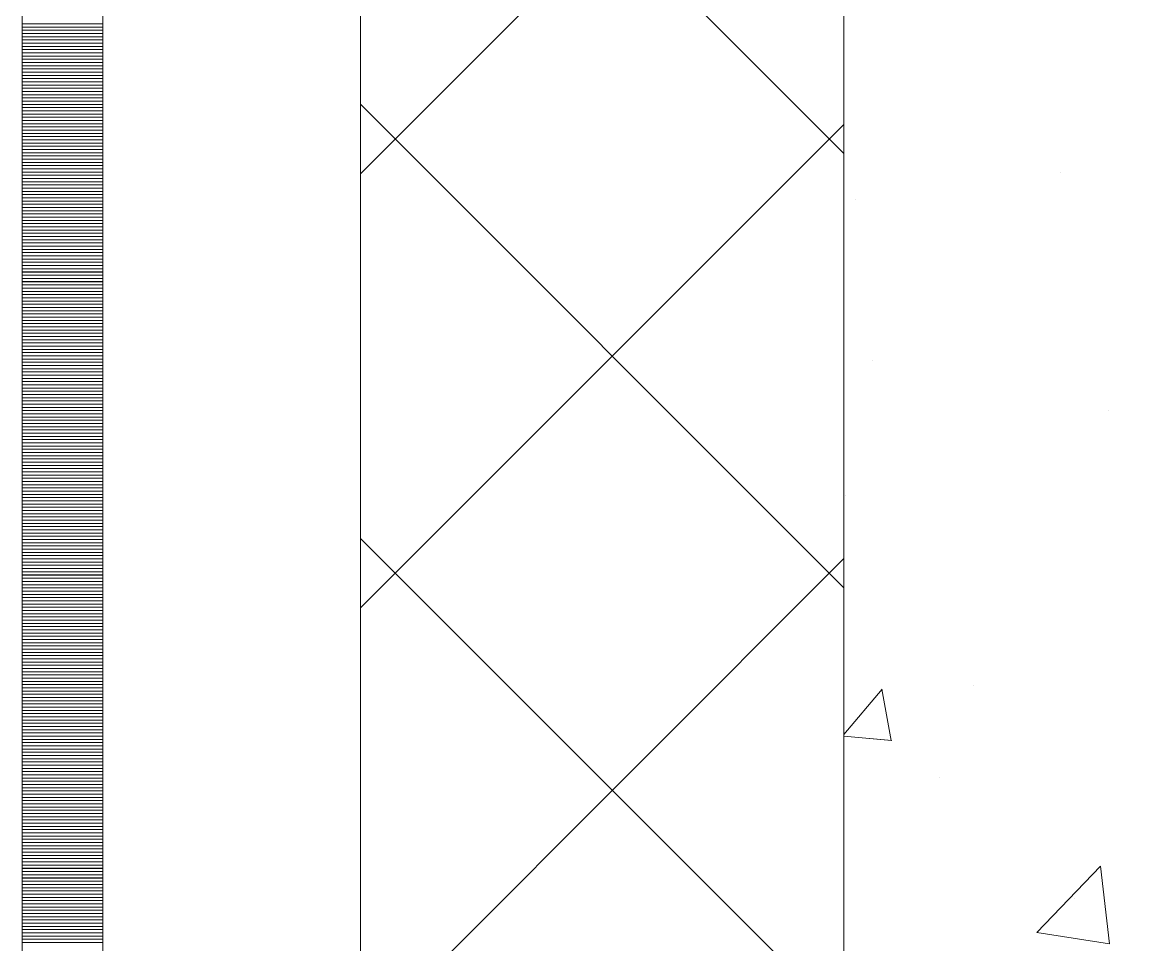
# Model space of a CAD drawing. Header units: millimetres. Extents: x 470010 to 1231400, y -134005 to 421770.
# Drawn here: x 806167.7 to 806511.7, y 175875.3 to 176161.5 of the extents above; entities that cross this region are included whole.
import ezdxf
from ezdxf.enums import TextEntityAlignment as Align

# ---------------------------------------------------------------- set-up
doc = ezdxf.new("R2010")
doc.units = ezdxf.units.MM
doc.linetypes.add('DASHED', pattern=[19.05, 12.7, -6.35])
doc.layers.get('Defpoints').update_dxf_attribs({"color": 140})
doc.layers.add('АР_Делит', color=120, linetype='Continuous', lineweight=0, plot=False)
for name, color, linetype, lineweight in [('АР_Стены ПЕНОблок', 52, 'Continuous', 20), ('АР_Тонкая', 254, 'Continuous', 5), ('АР_Утеплитель', 31, 'Continuous', 0), ('АР_Штриховка', 8, 'Continuous', 0)]:
    doc.layers.add(name, color=color, linetype=linetype, lineweight=lineweight)
doc.layers.add('РД_Оси_100', color=7, linetype='Continuous', lineweight=0, true_color=0x525252)
doc.styles.add('style1', font='ARIALN.TTF')

# ---------------------------------------------------------------- blocks, each defined once
blk = doc.blocks.new('СОШ_2200_АР_ОСИ_М100_28.05.24')
at = {"layer": 'АР_Делит', "color": 251, "linetype": 'DASHED', "true_color": 0x636466}
blk.add_lwpolyline([(114955, 135155), (114955, -355), (93595.036, -355), (93595.036, 13855), (94145, 13855), (94145, 68320), (66055, 68320), (66055, 13857.73), (83455, 13857.73), (83455, -355), (45245, -355), (45245, 13145), (44695, 13145), (44695, 26755), (45245, 26755), (45245, 68320), (20455, 68320), (20455, 26755), (27955, 26755), (27955, 13145), (-355, 13145), (-355, 100855)], dxfattribs=at)
blk = doc.blocks.new('A$C9108343f')
at = {"layer": 'АР_Стены ПЕНОблок', "color": 18, "linetype": 'Continuous', "lineweight": 20, "true_color": 0x000000}
blk.add_line((140704.09, 313879.49), (140704.09, 237679.49), dxfattribs=at)
at = {"layer": 'АР_Тонкая', "color": 18, "linetype": 'Continuous', "lineweight": 5, "true_color": 0x000000}
for p, q in [((140449.09, 313879.49), (140449.09, 237679.49)), ((140474.09, 313879.49), (140474.09, 237679.49)), ((140474.09, 237679.49), (140474.09, 313879.49)), ((140554.09, 237679.49), (140554.09, 313879.49))]:
    blk.add_line(p, q, dxfattribs=at)
at = {"layer": 'АР_Утеплитель', "color": 18, "linetype": 'Continuous', "lineweight": 0, "true_color": 0x000000}
for p, q in [((140554.09, 313879.49), (140554.09, 237679.49)), ((140704.09, 237679.49), (140704.09, 313879.49))]:
    blk.add_line(p, q, dxfattribs=at)
at = {"layer": 'АР_Штриховка', "color": 18, "linetype": 'Continuous', "lineweight": 0, "true_color": 0x000000}
for p, q in [((140704.09, 276487.01), (140554.09, 276637.01)), ((140554.09, 276480.72), (140704.09, 276630.72)), ((140449.09, 276527.24), (140474.09, 276527.24)), ((140449.09, 276526.24), (140474.09, 276526.24)), ((140449.09, 276525.24), (140474.09, 276525.24)), ((140449.09, 276524.24), (140474.09, 276524.24)), ((140449.09, 276523.24), (140474.09, 276523.24)), ((140449.09, 276522.24), (140474.09, 276522.24)), ((140449.09, 276521.24), (140474.09, 276521.24)), ((140449.09, 276520.24), (140474.09, 276520.24)), ((140449.09, 276519.24), (140474.09, 276519.24)), ((140449.09, 276518.24), (140474.09, 276518.24)), ((140449.09, 276517.24), (140474.09, 276517.24)), ((140449.09, 276516.24), (140474.09, 276516.24)), ((140449.09, 276515.24), (140474.09, 276515.24)), ((140449.09, 276514.24), (140474.09, 276514.24)), ((140449.09, 276513.24), (140474.09, 276513.24)), ((140449.09, 276512.24), (140474.09, 276512.24)), ((140449.09, 276511.24), (140474.09, 276511.24)), ((140449.09, 276510.24), (140474.09, 276510.24)), ((140449.09, 276509.24), (140474.09, 276509.24)), ((140449.09, 276508.24), (140474.09, 276508.24)), ((140449.09, 276507.24), (140474.09, 276507.24)), ((140449.09, 276506.24), (140474.09, 276506.24)), ((140449.09, 276505.24), (140474.09, 276505.24)), ((140449.09, 276504.24), (140474.09, 276504.24)), ((140449.09, 276503.24), (140474.09, 276503.24)), ((140449.09, 276502.24), (140474.09, 276502.24)), ((140449.09, 276501.24), (140474.09, 276501.24)), ((140704.09, 276352.31), (140554.09, 276502.31)), ((140449.09, 276500.24), (140474.09, 276500.24)), ((140449.09, 276499.24), (140474.09, 276499.24)), ((140449.09, 276498.24), (140474.09, 276498.24)), ((140449.09, 276497.24), (140474.09, 276497.24)), ((140449.09, 276496.24), (140474.09, 276496.24)), ((140449.09, 276495.24), (140474.09, 276495.24)), ((140449.09, 276494.24), (140474.09, 276494.24)), ((140554.09, 276346.02), (140704.09, 276496.02)), ((140449.09, 276493.24), (140474.09, 276493.24)), ((140449.09, 276492.24), (140474.09, 276492.24)), ((140449.09, 276491.24), (140474.09, 276491.24)), ((140449.09, 276490.24), (140474.09, 276490.24)), ((140449.09, 276489.24), (140474.09, 276489.24)), ((140449.09, 276488.24), (140474.09, 276488.24)), ((140449.09, 276487.24), (140474.09, 276487.24)), ((140449.09, 276486.24), (140474.09, 276486.24)), ((140449.09, 276485.24), (140474.09, 276485.24)), ((140449.09, 276484.24), (140474.09, 276484.24)), ((140449.09, 276483.24), (140474.09, 276483.24)), ((140449.09, 276482.24), (140474.09, 276482.24)), ((140449.09, 276481.24), (140474.09, 276481.24)), ((140449.09, 276480.24), (140474.09, 276480.24)), ((140771.24, 276481.12), (140771.24, 276481.12)), ((140449.09, 276479.24), (140474.09, 276479.24)), ((140449.09, 276478.24), (140474.09, 276478.24)), ((140449.09, 276477.24), (140474.09, 276477.24)), ((140449.09, 276476.24), (140474.09, 276476.24)), ((140449.09, 276475.24), (140474.09, 276475.24)), ((140449.09, 276474.24), (140474.09, 276474.24)), ((140449.09, 276473.24), (140474.09, 276473.24)), ((140449.09, 276472.24), (140474.09, 276472.24)), ((140449.09, 276471.24), (140474.09, 276471.24)), ((140449.09, 276470.24), (140474.09, 276470.24)), ((140707.65, 276472.75), (140707.65, 276472.75)), ((140449.09, 276469.24), (140474.09, 276469.24)), ((140449.09, 276468.24), (140474.09, 276468.24)), ((140449.09, 276467.24), (140474.09, 276467.24)), ((140449.09, 276466.24), (140474.09, 276466.24)), ((140449.09, 276465.24), (140474.09, 276465.24)), ((140449.09, 276464.24), (140474.09, 276464.24)), ((140449.09, 276463.24), (140474.09, 276463.24)), ((140449.09, 276462.24), (140474.09, 276462.24)), ((140449.09, 276461.24), (140474.09, 276461.24)), ((140449.09, 276460.24), (140474.09, 276460.24)), ((140449.09, 276459.24), (140474.09, 276459.24)), ((140449.09, 276458.24), (140474.09, 276458.24)), ((140449.09, 276457.24), (140474.09, 276457.24)), ((140449.09, 276456.24), (140474.09, 276456.24)), ((140449.09, 276455.24), (140474.09, 276455.24)), ((140449.09, 276454.24), (140474.09, 276454.24)), ((140449.09, 276453.24), (140474.09, 276453.24)), ((140449.09, 276452.24), (140474.09, 276452.24)), ((140449.09, 276451.24), (140474.09, 276451.24)), ((140449.09, 276450.24), (140474.09, 276450.24)), ((140449.09, 276449.24), (140474.09, 276449.24)), ((140449.09, 276448.24), (140474.09, 276448.24)), ((140449.09, 276447.24), (140474.09, 276447.24)), ((140449.09, 276446.24), (140474.09, 276446.24)), ((140449.09, 276445.24), (140474.09, 276445.24)), ((140449.09, 276444.24), (140474.09, 276444.24)), ((140449.09, 276443.24), (140474.09, 276443.24)), ((140449.09, 276442.24), (140474.09, 276442.24)), ((140449.09, 276441.24), (140474.09, 276441.24)), ((140449.09, 276440.24), (140474.09, 276440.24)), ((140449.09, 276439.24), (140474.09, 276439.24)), ((140449.09, 276438.24), (140474.09, 276438.24)), ((140449.09, 276437.24), (140474.09, 276437.24)), ((140449.09, 276436.24), (140474.09, 276436.24)), ((140449.09, 276435.24), (140474.09, 276435.24)), ((140449.09, 276434.24), (140474.09, 276434.24)), ((140449.09, 276433.24), (140474.09, 276433.24)), ((140449.09, 276432.24), (140474.09, 276432.24)), ((140449.09, 276431.24), (140474.09, 276431.24)), ((140449.09, 276430.24), (140474.09, 276430.24)), ((140449.09, 276429.24), (140474.09, 276429.24)), ((140449.09, 276428.24), (140474.09, 276428.24)), ((140449.09, 276427.24), (140474.09, 276427.24)), ((140449.09, 276426.24), (140474.09, 276426.24)), ((140449.09, 276425.24), (140474.09, 276425.24)), ((140449.09, 276424.24), (140474.09, 276424.24)), ((140449.09, 276423.24), (140474.09, 276423.24)), ((140449.09, 276422.24), (140474.09, 276422.24)), ((140712.92, 276422.76), (140712.92, 276422.76)), ((140449.09, 276421.24), (140474.09, 276421.24)), ((140449.09, 276420.24), (140474.09, 276420.24)), ((140449.09, 276419.24), (140474.09, 276419.24)), ((140449.09, 276418.24), (140474.09, 276418.24)), ((140449.09, 276417.24), (140474.09, 276417.24)), ((140449.09, 276416.24), (140474.09, 276416.24)), ((140449.09, 276415.24), (140474.09, 276415.24)), ((140449.09, 276414.24), (140474.09, 276414.24)), ((140449.09, 276413.24), (140474.09, 276413.24)), ((140449.09, 276412.24), (140474.09, 276412.24)), ((140449.09, 276411.24), (140474.09, 276411.24)), ((140449.09, 276410.24), (140474.09, 276410.24)), ((140449.09, 276409.24), (140474.09, 276409.24)), ((140449.09, 276408.24), (140474.09, 276408.24)), ((140449.09, 276407.24), (140474.09, 276407.24)), ((140449.09, 276406.24), (140474.09, 276406.24)), ((140449.09, 276405.24), (140474.09, 276405.24)), ((140449.09, 276404.24), (140474.09, 276404.24)), ((140786.2, 276407.36), (140786.2, 276407.36)), ((140449.09, 276403.24), (140474.09, 276403.24)), ((140449.09, 276402.24), (140474.09, 276402.24)), ((140449.09, 276401.24), (140474.09, 276401.24)), ((140449.09, 276400.24), (140474.09, 276400.24)), ((140449.09, 276399.24), (140474.09, 276399.24)), ((140449.09, 276398.24), (140474.09, 276398.24)), ((140449.09, 276397.24), (140474.09, 276397.24)), ((140449.09, 276396.24), (140474.09, 276396.24)), ((140449.09, 276395.24), (140474.09, 276395.24)), ((140449.09, 276394.24), (140474.09, 276394.24)), ((140449.09, 276393.24), (140474.09, 276393.24)), ((140449.09, 276392.24), (140474.09, 276392.24)), ((140449.09, 276391.24), (140474.09, 276391.24)), ((140449.09, 276390.24), (140474.09, 276390.24)), ((140449.09, 276389.24), (140474.09, 276389.24)), ((140449.09, 276388.24), (140474.09, 276388.24)), ((140449.09, 276387.24), (140474.09, 276387.24)), ((140449.09, 276386.24), (140474.09, 276386.24)), ((140449.09, 276385.24), (140474.09, 276385.24)), ((140449.09, 276384.24), (140474.09, 276384.24)), ((140449.09, 276383.24), (140474.09, 276383.24)), ((140449.09, 276382.24), (140474.09, 276382.24)), ((140449.09, 276381.24), (140474.09, 276381.24)), ((140449.09, 276380.24), (140474.09, 276380.24)), ((140704.42, 276380.94), (140704.42, 276380.94)), ((140449.09, 276379.24), (140474.09, 276379.24)), ((140449.09, 276378.24), (140474.09, 276378.24)), ((140449.09, 276377.24), (140474.09, 276377.24)), ((140449.09, 276376.24), (140474.09, 276376.24)), ((140449.09, 276375.24), (140474.09, 276375.24)), ((140449.09, 276374.24), (140474.09, 276374.24)), ((140449.09, 276373.24), (140474.09, 276373.24)), ((140449.09, 276372.24), (140474.09, 276372.24)), ((140449.09, 276371.24), (140474.09, 276371.24)), ((140449.09, 276370.24), (140474.09, 276370.24)), ((140449.09, 276369.24), (140474.09, 276369.24)), ((140449.09, 276368.24), (140474.09, 276368.24)), ((140449.09, 276367.24), (140474.09, 276367.24)), ((140704.09, 276217.6), (140554.09, 276367.6)), ((140449.09, 276366.24), (140474.09, 276366.24)), ((140449.09, 276365.24), (140474.09, 276365.24)), ((140449.09, 276364.24), (140474.09, 276364.24)), ((140449.09, 276363.24), (140474.09, 276363.24)), ((140449.09, 276362.24), (140474.09, 276362.24)), ((140449.09, 276361.24), (140474.09, 276361.24)), ((140449.09, 276360.24), (140474.09, 276360.24)), ((140554.09, 276211.32), (140704.09, 276361.32)), ((140449.09, 276359.24), (140474.09, 276359.24)), ((140449.09, 276358.24), (140474.09, 276358.24)), ((140449.09, 276357.24), (140474.09, 276357.24)), ((140449.09, 276356.24), (140474.09, 276356.24)), ((140449.09, 276355.24), (140474.09, 276355.24)), ((140449.09, 276354.24), (140474.09, 276354.24)), ((140449.09, 276353.24), (140474.09, 276353.24)), ((140449.09, 276352.24), (140474.09, 276352.24)), ((140449.09, 276351.24), (140474.09, 276351.24)), ((140449.09, 276350.24), (140474.09, 276350.24)), ((140449.09, 276349.24), (140474.09, 276349.24)), ((140449.09, 276348.24), (140474.09, 276348.24)), ((140449.09, 276347.24), (140474.09, 276347.24)), ((140449.09, 276346.24), (140474.09, 276346.24)), ((140449.09, 276345.24), (140474.09, 276345.24)), ((140449.09, 276344.24), (140474.09, 276344.24)), ((140449.09, 276343.24), (140474.09, 276343.24)), ((140449.09, 276342.24), (140474.09, 276342.24)), ((140449.09, 276341.24), (140474.09, 276341.24)), ((140449.09, 276340.24), (140474.09, 276340.24)), ((140449.09, 276339.24), (140474.09, 276339.24)), ((140449.09, 276338.24), (140474.09, 276338.24)), ((140449.09, 276337.24), (140474.09, 276337.24)), ((140449.09, 276336.24), (140474.09, 276336.24)), ((140449.09, 276335.24), (140474.09, 276335.24)), ((140449.09, 276334.24), (140474.09, 276334.24)), ((140449.09, 276333.24), (140474.09, 276333.24)), ((140449.09, 276332.24), (140474.09, 276332.24)), ((140449.09, 276331.24), (140474.09, 276331.24)), ((140449.09, 276330.24), (140474.09, 276330.24)), ((140449.09, 276329.24), (140474.09, 276329.24)), ((140449.09, 276328.24), (140474.09, 276328.24)), ((140449.09, 276327.24), (140474.09, 276327.24)), ((140449.09, 276326.24), (140474.09, 276326.24)), ((140449.09, 276325.24), (140474.09, 276325.24)), ((140449.09, 276324.24), (140474.09, 276324.24)), ((140449.09, 276323.24), (140474.09, 276323.24)), ((140449.09, 276322.24), (140474.09, 276322.24)), ((140744.42, 276322.04), (140744.42, 276322.04)), ((140449.09, 276321.24), (140474.09, 276321.24)), ((140449.09, 276320.24), (140474.09, 276320.24)), ((140449.09, 276319.24), (140474.09, 276319.24)), ((140449.09, 276318.24), (140474.09, 276318.24)), ((140704.09, 276306.71), (140715.96, 276320.85)), ((140718.73, 276304.89), (140715.8, 276320.81)), ((140449.09, 276317.24), (140474.09, 276317.24)), ((140449.09, 276316.24), (140474.09, 276316.24)), ((140449.09, 276315.24), (140474.09, 276315.24)), ((140449.09, 276314.24), (140474.09, 276314.24)), ((140449.09, 276313.24), (140474.09, 276313.24)), ((140449.09, 276312.24), (140474.09, 276312.24)), ((140449.09, 276311.24), (140474.09, 276311.24)), ((140449.09, 276310.24), (140474.09, 276310.24)), ((140449.09, 276309.24), (140474.09, 276309.24)), ((140449.09, 276308.24), (140474.09, 276308.24)), ((140449.09, 276307.24), (140474.09, 276307.24)), ((140449.09, 276306.24), (140474.09, 276306.24)), ((140449.09, 276305.24), (140474.09, 276305.24)), ((140704.09, 276306.21), (140718.89, 276304.92)), ((140449.09, 276304.24), (140474.09, 276304.24)), ((140449.09, 276303.24), (140474.09, 276303.24)), ((140449.09, 276302.24), (140474.09, 276302.24)), ((140449.09, 276301.24), (140474.09, 276301.24)), ((140449.09, 276300.24), (140474.09, 276300.24)), ((140449.09, 276299.24), (140474.09, 276299.24)), ((140449.09, 276298.24), (140474.09, 276298.24)), ((140449.09, 276297.24), (140474.09, 276297.24)), ((140449.09, 276296.24), (140474.09, 276296.24)), ((140449.09, 276295.24), (140474.09, 276295.24)), ((140449.09, 276294.24), (140474.09, 276294.24)), ((140449.09, 276293.24), (140474.09, 276293.24)), ((140449.09, 276292.24), (140474.09, 276292.24)), ((140449.09, 276291.24), (140474.09, 276291.24)), ((140733.8, 276293.42), (140733.8, 276293.42)), ((140449.09, 276290.24), (140474.09, 276290.24)), ((140449.09, 276289.24), (140474.09, 276289.24)), ((140449.09, 276288.24), (140474.09, 276288.24)), ((140449.09, 276287.24), (140474.09, 276287.24)), ((140449.09, 276286.24), (140474.09, 276286.24)), ((140449.09, 276285.24), (140474.09, 276285.24)), ((140449.09, 276284.24), (140474.09, 276284.24)), ((140449.09, 276283.24), (140474.09, 276283.24)), ((140449.09, 276282.24), (140474.09, 276282.24)), ((140449.09, 276281.24), (140474.09, 276281.24)), ((140449.09, 276280.24), (140474.09, 276280.24)), ((140449.09, 276279.24), (140474.09, 276279.24)), ((140449.09, 276278.24), (140474.09, 276278.24)), ((140449.09, 276277.24), (140474.09, 276277.24)), ((140449.09, 276276.24), (140474.09, 276276.24)), ((140449.09, 276275.24), (140474.09, 276275.24)), ((140449.09, 276274.24), (140474.09, 276274.24)), ((140449.09, 276273.24), (140474.09, 276273.24)), ((140449.09, 276272.24), (140474.09, 276272.24)), ((140449.09, 276271.24), (140474.09, 276271.24)), ((140449.09, 276270.24), (140474.09, 276270.24)), ((140449.09, 276269.24), (140474.09, 276269.24)), ((140449.09, 276268.24), (140474.09, 276268.24)), ((140449.09, 276267.24), (140474.09, 276267.24)), ((140449.09, 276266.24), (140474.09, 276266.24)), ((140449.09, 276265.24), (140474.09, 276265.24)), ((140449.09, 276264.24), (140474.09, 276264.24)), ((140449.09, 276263.24), (140474.09, 276263.24)), ((140763.95, 276245.29), (140783.73, 276265.91)), ((140786.51, 276241.78), (140783.71, 276265.9)), ((140449.09, 276262.24), (140474.09, 276262.24)), ((140449.09, 276261.24), (140474.09, 276261.24)), ((140449.09, 276260.24), (140474.09, 276260.24)), ((140449.09, 276259.24), (140474.09, 276259.24)), ((140449.09, 276258.24), (140474.09, 276258.24)), ((140449.09, 276257.24), (140474.09, 276257.24)), ((140449.09, 276256.24), (140474.09, 276256.24)), ((140449.09, 276255.24), (140474.09, 276255.24)), ((140449.09, 276254.24), (140474.09, 276254.24)), ((140449.09, 276253.24), (140474.09, 276253.24)), ((140775.71, 276255.81), (140775.71, 276255.81)), ((140449.09, 276252.24), (140474.09, 276252.24)), ((140449.09, 276251.24), (140474.09, 276251.24)), ((140449.09, 276250.24), (140474.09, 276250.24)), ((140449.09, 276249.24), (140474.09, 276249.24)), ((140449.09, 276248.24), (140474.09, 276248.24)), ((140449.09, 276247.24), (140474.09, 276247.24)), ((140449.09, 276246.24), (140474.09, 276246.24)), ((140449.09, 276245.24), (140474.09, 276245.24)), ((140449.09, 276244.24), (140474.09, 276244.24)), ((140449.09, 276243.24), (140474.09, 276243.24)), ((140763.93, 276245.32), (140786.52, 276241.82)), ((140449.09, 276242.24), (140474.09, 276242.24))]:
    blk.add_line(p, q, dxfattribs=at)
at = {"layer": 'РД_Оси_100'}
blk.add_blockref('СОШ_2200_АР_ОСИ_М100_28.05.24', (140804.09, 223079.49), dxfattribs=at)
at = {"layer": 'Defpoints', "color": 18, "true_color": 0x000000, "style": 'style1'}
for p in [(143949.34, 316089.12), (143974.98, 281639.5), (143890.4, 273244.71), (143839.99, 264276.81), (143967.75, 254892.38), (12251.96, 104178.14), (12382.58, 96023.14)]:
    blk.add_attdef('АР-ПОМЕЩЕНИЕ:НАИМЕНОВАНИЕ', text='', height=100, dxfattribs=at).set_placement(p, align=Align.MIDDLE)
at = {"layer": 'Defpoints', "color": 18, "true_color": 0x000000, "style": 'style1', "flags": 8}
for p in [(143951.3, 279099.09), (143848.34, 269251.11), (143875.33, 260094.25), (144049.74, 250824.7), (163419.28, 238153.36), (155897.46, 237965.97), (183037.2, 237965.97), (143342.94, 237876.19)]:
    blk.add_attdef('АР-ПОМЕЩЕНИЕ:НАИМЕНОВАНИЕ', text='', height=100, dxfattribs=at).set_placement(p, align=Align.MIDDLE)

msp = doc.modelspace()

# ---------------------------------------------------------------- linework, layer by layer
at = {"layer": 'АР_Стены ПЕНОблок', "color": 18, "linetype": 'Continuous', "lineweight": 20, "true_color": 0x000000}
msp.add_line((806422.706, 213513.251), (806422.706, 137313.251), dxfattribs=at)
at = {"layer": 'АР_Тонкая', "color": 18, "linetype": 'Continuous', "lineweight": 5, "true_color": 0x000000}
for p, q in [((806167.706, 213513.251), (806167.706, 137313.251)), ((806192.706, 213513.251), (806192.706, 137313.251)), ((806192.706, 137313.251), (806192.706, 213513.251)), ((806272.706, 137313.251), (806272.706, 213513.251))]:
    msp.add_line(p, q, dxfattribs=at)
at = {"layer": 'АР_Утеплитель', "color": 18, "linetype": 'Continuous', "lineweight": 0, "true_color": 0x000000}
for p, q in [((806272.706, 213513.251), (806272.706, 137313.251)), ((806422.706, 137313.251), (806422.706, 213513.251))]:
    msp.add_line(p, q, dxfattribs=at)
at = {"layer": 'АР_Штриховка', "color": 18, "linetype": 'Continuous', "lineweight": 0, "true_color": 0x000000}
for p, q in [((806422.706, 176120.769), (806272.706, 176270.769)), ((806272.706, 176114.482), (806422.706, 176264.482)), ((806167.706, 176161), (806192.706, 176161)), ((806167.706, 176160), (806192.706, 176160)), ((806167.706, 176159), (806192.706, 176159)), ((806167.706, 176158), (806192.706, 176158)), ((806167.706, 176157), (806192.706, 176157)), ((806167.706, 176156), (806192.706, 176156)), ((806167.706, 176155), (806192.706, 176155)), ((806167.706, 176154), (806192.706, 176154)), ((806167.706, 176153), (806192.706, 176153)), ((806167.706, 176152), (806192.706, 176152)), ((806167.706, 176151), (806192.706, 176151)), ((806167.706, 176150), (806192.706, 176150)), ((806167.706, 176149), (806192.706, 176149)), ((806167.706, 176148), (806192.706, 176148)), ((806167.706, 176147), (806192.706, 176147)), ((806167.706, 176146), (806192.706, 176146)), ((806167.706, 176145), (806192.706, 176145)), ((806167.706, 176144), (806192.706, 176144)), ((806167.706, 176143), (806192.706, 176143)), ((806167.706, 176142), (806192.706, 176142)), ((806167.706, 176141), (806192.706, 176141)), ((806167.706, 176140), (806192.706, 176140)), ((806167.706, 176139), (806192.706, 176139)), ((806167.706, 176138), (806192.706, 176138)), ((806167.706, 176137), (806192.706, 176137)), ((806167.706, 176136), (806192.706, 176136)), ((806422.706, 175986.065), (806272.706, 176136.065)), ((806167.706, 176135), (806192.706, 176135)), ((806167.706, 176134), (806192.706, 176134)), ((806167.706, 176133), (806192.706, 176133)), ((806167.706, 176132), (806192.706, 176132)), ((806167.706, 176131), (806192.706, 176131)), ((806167.706, 176130), (806192.706, 176130)), ((806272.706, 175979.778), (806422.706, 176129.778)), ((806167.706, 176129), (806192.706, 176129)), ((806167.706, 176128), (806192.706, 176128)), ((806167.706, 176127), (806192.706, 176127)), ((806167.706, 176126), (806192.706, 176126)), ((806167.706, 176125), (806192.706, 176125)), ((806167.706, 176124), (806192.706, 176124)), ((806167.706, 176123), (806192.706, 176123)), ((806167.706, 176122), (806192.706, 176122)), ((806167.706, 176121), (806192.706, 176121)), ((806167.706, 176120), (806192.706, 176120)), ((806167.706, 176119), (806192.706, 176119)), ((806167.706, 176118), (806192.706, 176118)), ((806167.706, 176117), (806192.706, 176117)), ((806167.706, 176116), (806192.706, 176116)), ((806167.706, 176115), (806192.706, 176115)), ((806167.706, 176114), (806192.706, 176114)), ((806167.706, 176113), (806192.706, 176113)), ((806167.706, 176112), (806192.706, 176112)), ((806167.706, 176111), (806192.706, 176111)), ((806167.706, 176110), (806192.706, 176110)), ((806167.706, 176109), (806192.706, 176109)), ((806167.706, 176108), (806192.706, 176108)), ((806167.706, 176107), (806192.706, 176107)), ((806167.706, 176106), (806192.706, 176106)), ((806167.706, 176105), (806192.706, 176105)), ((806167.706, 176104), (806192.706, 176104)), ((806167.706, 176103), (806192.706, 176103)), ((806167.706, 176102), (806192.706, 176102)), ((806167.706, 176101), (806192.706, 176101)), ((806167.706, 176100), (806192.706, 176100)), ((806167.706, 176099), (806192.706, 176099)), ((806167.706, 176098), (806192.706, 176098)), ((806167.706, 176097), (806192.706, 176097)), ((806167.706, 176096), (806192.706, 176096)), ((806167.706, 176095), (806192.706, 176095)), ((806167.706, 176094), (806192.706, 176094)), ((806167.706, 176093), (806192.706, 176093)), ((806167.706, 176092), (806192.706, 176092)), ((806167.706, 176091), (806192.706, 176091)), ((806167.706, 176090), (806192.706, 176090)), ((806167.706, 176089), (806192.706, 176089)), ((806167.706, 176088), (806192.706, 176088)), ((806167.706, 176087), (806192.706, 176087)), ((806167.706, 176086), (806192.706, 176086)), ((806167.706, 176085), (806192.706, 176085)), ((806167.706, 176084), (806192.706, 176084)), ((806167.706, 176083), (806192.706, 176083)), ((806167.706, 176082), (806192.706, 176082)), ((806167.706, 176081), (806192.706, 176081)), ((806167.706, 176080), (806192.706, 176080)), ((806167.706, 176079), (806192.706, 176079)), ((806167.706, 176078), (806192.706, 176078)), ((806167.706, 176077), (806192.706, 176077)), ((806167.706, 176076), (806192.706, 176076)), ((806167.706, 176075), (806192.706, 176075)), ((806167.706, 176074), (806192.706, 176074)), ((806167.706, 176073), (806192.706, 176073)), ((806167.706, 176072), (806192.706, 176072)), ((806167.706, 176071), (806192.706, 176071)), ((806167.706, 176070), (806192.706, 176070)), ((806167.706, 176069), (806192.706, 176069)), ((806167.706, 176068), (806192.706, 176068)), ((806167.706, 176067), (806192.706, 176067)), ((806167.706, 176066), (806192.706, 176066)), ((806167.706, 176065), (806192.706, 176065)), ((806167.706, 176064), (806192.706, 176064)), ((806167.706, 176063), (806192.706, 176063)), ((806167.706, 176062), (806192.706, 176062)), ((806167.706, 176061), (806192.706, 176061)), ((806167.706, 176060), (806192.706, 176060)), ((806167.706, 176059), (806192.706, 176059)), ((806167.706, 176058), (806192.706, 176058)), ((806167.706, 176057), (806192.706, 176057)), ((806167.706, 176056), (806192.706, 176056)), ((806167.706, 176055), (806192.706, 176055)), ((806167.706, 176054), (806192.706, 176054)), ((806167.706, 176053), (806192.706, 176053)), ((806167.706, 176052), (806192.706, 176052)), ((806167.706, 176051), (806192.706, 176051)), ((806167.706, 176050), (806192.706, 176050)), ((806167.706, 176049), (806192.706, 176049)), ((806167.706, 176048), (806192.706, 176048)), ((806167.706, 176047), (806192.706, 176047)), ((806167.706, 176046), (806192.706, 176046)), ((806167.706, 176045), (806192.706, 176045)), ((806167.706, 176044), (806192.706, 176044)), ((806167.706, 176043), (806192.706, 176043)), ((806167.706, 176042), (806192.706, 176042)), ((806167.706, 176041), (806192.706, 176041)), ((806167.706, 176040), (806192.706, 176040)), ((806167.706, 176039), (806192.706, 176039)), ((806167.706, 176038), (806192.706, 176038)), ((806167.706, 176037), (806192.706, 176037)), ((806167.706, 176036), (806192.706, 176036)), ((806167.706, 176035), (806192.706, 176035)), ((806167.706, 176034), (806192.706, 176034)), ((806167.706, 176033), (806192.706, 176033)), ((806167.706, 176032), (806192.706, 176032)), ((806167.706, 176031), (806192.706, 176031)), ((806167.706, 176030), (806192.706, 176030)), ((806167.706, 176029), (806192.706, 176029)), ((806167.706, 176028), (806192.706, 176028)), ((806167.706, 176027), (806192.706, 176027)), ((806167.706, 176026), (806192.706, 176026)), ((806167.706, 176025), (806192.706, 176025)), ((806167.706, 176024), (806192.706, 176024)), ((806167.706, 176023), (806192.706, 176023)), ((806167.706, 176022), (806192.706, 176022)), ((806167.706, 176021), (806192.706, 176021)), ((806167.706, 176020), (806192.706, 176020)), ((806167.706, 176019), (806192.706, 176019)), ((806167.706, 176018), (806192.706, 176018)), ((806167.706, 176017), (806192.706, 176017)), ((806167.706, 176016), (806192.706, 176016)), ((806167.706, 176015), (806192.706, 176015)), ((806167.706, 176014), (806192.706, 176014)), ((806167.706, 176013), (806192.706, 176013)), ((806167.706, 176012), (806192.706, 176012)), ((806167.706, 176011), (806192.706, 176011)), ((806167.706, 176010), (806192.706, 176010)), ((806167.706, 176009), (806192.706, 176009)), ((806167.706, 176008), (806192.706, 176008)), ((806167.706, 176007), (806192.706, 176007)), ((806167.706, 176006), (806192.706, 176006)), ((806167.706, 176005), (806192.706, 176005)), ((806167.706, 176004), (806192.706, 176004)), ((806167.706, 176003), (806192.706, 176003)), ((806167.706, 176002), (806192.706, 176002)), ((806167.706, 176001), (806192.706, 176001)), ((806167.706, 176000), (806192.706, 176000)), ((806167.706, 175999), (806192.706, 175999)), ((806422.706, 175851.361), (806272.706, 176001.361)), ((806167.706, 175998), (806192.706, 175998)), ((806167.706, 175997), (806192.706, 175997)), ((806167.706, 175996), (806192.706, 175996)), ((806167.706, 175995), (806192.706, 175995)), ((806272.706, 175845.074), (806422.706, 175995.074)), ((806167.706, 175994), (806192.706, 175994)), ((806167.706, 175993), (806192.706, 175993)), ((806167.706, 175992), (806192.706, 175992)), ((806167.706, 175991), (806192.706, 175991)), ((806167.706, 175990), (806192.706, 175990)), ((806167.706, 175989), (806192.706, 175989)), ((806167.706, 175988), (806192.706, 175988)), ((806167.706, 175987), (806192.706, 175987)), ((806167.706, 175986), (806192.706, 175986)), ((806167.706, 175985), (806192.706, 175985)), ((806167.706, 175984), (806192.706, 175984)), ((806167.706, 175983), (806192.706, 175983)), ((806167.706, 175982), (806192.706, 175982)), ((806167.706, 175981), (806192.706, 175981)), ((806167.706, 175980), (806192.706, 175980)), ((806167.706, 175979), (806192.706, 175979)), ((806167.706, 175978), (806192.706, 175978)), ((806167.706, 175977), (806192.706, 175977)), ((806167.706, 175976), (806192.706, 175976)), ((806167.706, 175975), (806192.706, 175975)), ((806167.706, 175974), (806192.706, 175974)), ((806167.706, 175973), (806192.706, 175973)), ((806167.706, 175972), (806192.706, 175972)), ((806167.706, 175971), (806192.706, 175971)), ((806167.706, 175970), (806192.706, 175970)), ((806167.706, 175969), (806192.706, 175969)), ((806167.706, 175968), (806192.706, 175968)), ((806167.706, 175967), (806192.706, 175967)), ((806167.706, 175966), (806192.706, 175966)), ((806167.706, 175965), (806192.706, 175965)), ((806167.706, 175964), (806192.706, 175964)), ((806167.706, 175963), (806192.706, 175963)), ((806167.706, 175962), (806192.706, 175962)), ((806167.706, 175961), (806192.706, 175961)), ((806167.706, 175960), (806192.706, 175960)), ((806167.706, 175959), (806192.706, 175959)), ((806167.706, 175958), (806192.706, 175958)), ((806167.706, 175957), (806192.706, 175957)), ((806167.706, 175956), (806192.706, 175956)), ((806167.706, 175955), (806192.706, 175955)), ((806167.706, 175954), (806192.706, 175954)), ((806422.706, 175940.469), (806434.57, 175954.608)), ((806437.345, 175938.646), (806434.409, 175954.568)), ((806167.706, 175953), (806192.706, 175953)), ((806167.706, 175952), (806192.706, 175952)), ((806167.706, 175951), (806192.706, 175951)), ((806167.706, 175950), (806192.706, 175950)), ((806167.706, 175949), (806192.706, 175949)), ((806167.706, 175948), (806192.706, 175948)), ((806167.706, 175947), (806192.706, 175947)), ((806167.706, 175946), (806192.706, 175946)), ((806167.706, 175945), (806192.706, 175945)), ((806167.706, 175944), (806192.706, 175944)), ((806167.706, 175943), (806192.706, 175943)), ((806167.706, 175942), (806192.706, 175942)), ((806167.706, 175941), (806192.706, 175941)), ((806167.706, 175940), (806192.706, 175940)), ((806422.706, 175939.971), (806437.506, 175938.676)), ((806167.706, 175939), (806192.706, 175939)), ((806167.706, 175938), (806192.706, 175938)), ((806167.706, 175937), (806192.706, 175937)), ((806167.706, 175936), (806192.706, 175936)), ((806167.706, 175935), (806192.706, 175935)), ((806167.706, 175934), (806192.706, 175934)), ((806167.706, 175933), (806192.706, 175933)), ((806167.706, 175932), (806192.706, 175932)), ((806167.706, 175931), (806192.706, 175931)), ((806167.706, 175930), (806192.706, 175930)), ((806167.706, 175929), (806192.706, 175929)), ((806167.706, 175928), (806192.706, 175928)), ((806167.706, 175927), (806192.706, 175927)), ((806167.706, 175926), (806192.706, 175926)), ((806167.706, 175925), (806192.706, 175925)), ((806167.706, 175924), (806192.706, 175924)), ((806167.706, 175923), (806192.706, 175923)), ((806167.706, 175922), (806192.706, 175922)), ((806167.706, 175921), (806192.706, 175921)), ((806167.706, 175920), (806192.706, 175920)), ((806167.706, 175919), (806192.706, 175919)), ((806167.706, 175918), (806192.706, 175918)), ((806167.706, 175917), (806192.706, 175917)), ((806167.706, 175916), (806192.706, 175916)), ((806167.706, 175915), (806192.706, 175915)), ((806167.706, 175914), (806192.706, 175914)), ((806167.706, 175913), (806192.706, 175913)), ((806167.706, 175912), (806192.706, 175912)), ((806167.706, 175911), (806192.706, 175911)), ((806167.706, 175910), (806192.706, 175910)), ((806167.706, 175909), (806192.706, 175909)), ((806167.706, 175908), (806192.706, 175908)), ((806167.706, 175907), (806192.706, 175907)), ((806167.706, 175906), (806192.706, 175906)), ((806167.706, 175905), (806192.706, 175905)), ((806167.706, 175904), (806192.706, 175904)), ((806167.706, 175903), (806192.706, 175903)), ((806167.706, 175902), (806192.706, 175902)), ((806167.706, 175901), (806192.706, 175901)), ((806167.706, 175900), (806192.706, 175900)), ((806167.706, 175899), (806192.706, 175899)), ((806482.558, 175879.046), (806502.341, 175899.664)), ((806505.125, 175875.539), (806502.319, 175899.662)), ((806167.706, 175898), (806192.706, 175898)), ((806167.706, 175897), (806192.706, 175897)), ((806167.706, 175896), (806192.706, 175896)), ((806167.706, 175895), (806192.706, 175895)), ((806167.706, 175894), (806192.706, 175894)), ((806167.706, 175893), (806192.706, 175893)), ((806167.706, 175892), (806192.706, 175892)), ((806167.706, 175891), (806192.706, 175891)), ((806167.706, 175890), (806192.706, 175890)), ((806167.706, 175889), (806192.706, 175889)), ((806167.706, 175888), (806192.706, 175888)), ((806167.706, 175887), (806192.706, 175887)), ((806167.706, 175886), (806192.706, 175886)), ((806167.706, 175885), (806192.706, 175885)), ((806167.706, 175884), (806192.706, 175884)), ((806167.706, 175883), (806192.706, 175883)), ((806167.706, 175882), (806192.706, 175882)), ((806167.706, 175881), (806192.706, 175881)), ((806167.706, 175880), (806192.706, 175880)), ((806167.706, 175879), (806192.706, 175879)), ((806167.706, 175878), (806192.706, 175878)), ((806482.541, 175879.081), (806505.131, 175875.578)), ((806167.706, 175877), (806192.706, 175877)), ((806167.706, 175876), (806192.706, 175876))]:
    msp.add_line(p, q, dxfattribs=at)

# ---------------------------------------------------------------- block references
msp.add_blockref('A$C9108343f', (665718.612, -100366.242))
at = {"layer": 'РД_Оси_100'}
msp.add_blockref('СОШ_2200_АР_ОСИ_М100_28.05.24', (806522.706, 122713.251), dxfattribs=at)

doc.saveas('drawing.dxf')
